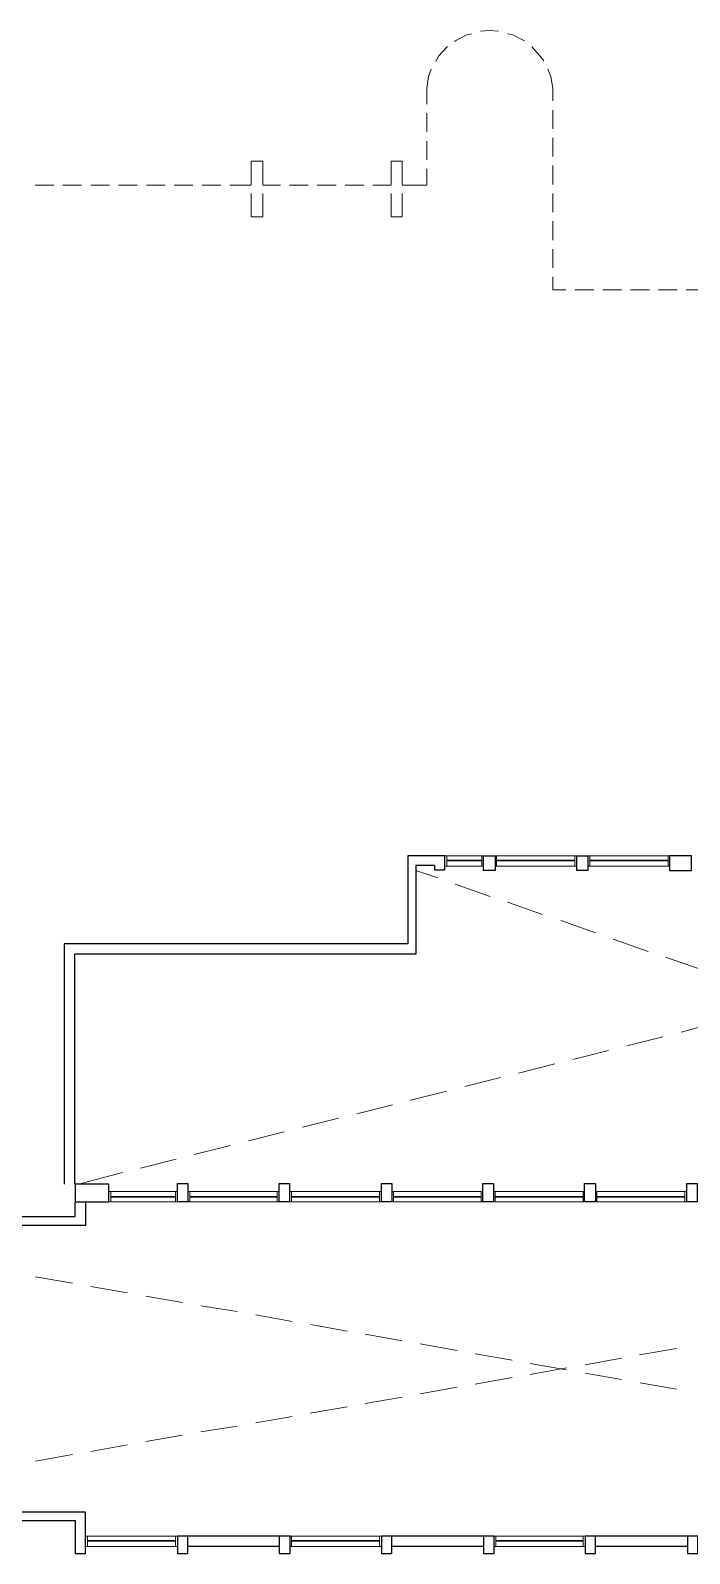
# Model space of a CAD drawing. Header units: millimetres. Extents: x 0 to 90.1, y 0 to 45.4.
# Drawn here: x 40.92 to 58.87, y 2.62 to 44.14 of the extents above; entities that cross this region are included whole.
import ezdxf

# ---------------------------------------------------------------- set-up
doc = ezdxf.new("R2010")
doc.units = ezdxf.units.MM
for name, color, linetype in [('PDF_014402$BL', 7, 'Continuous'), ('PDF_014402$BL-ABOVE', 7, 'Continuous'), ('PDF_014402$WA-COL', 7, 'Continuous'), ('PDF_014402$WA-EXT', 7, 'Continuous'), ('PDF_014402$WN', 7, 'Continuous')]:
    doc.layers.add(name, color=color, linetype=linetype)

msp = doc.modelspace()

# ---------------------------------------------------------------- linework, layer by layer
at = {"layer": 'PDF_014402$BL', "lineweight": 9}
for points in [[(53.265, 21.641), (52.207, 21.641)], [(55.804, 21.641), (53.582, 21.641)], [(58.325, 21.641), (56.104, 21.641)], [(51.414, 21.236), (52.013, 21.042)], [(52.207, 21.359), (53.265, 21.359)], [(53.582, 21.359), (55.804, 21.359)], [(56.104, 21.359), (58.325, 21.359)], [(52.489, 20.866), (53.441, 20.531)], [(53.917, 20.372), (54.869, 20.037)], [(55.363, 19.878), (56.315, 19.543)], [(56.791, 19.367), (57.744, 19.032)], [(58.22, 18.873), (59.189, 18.538)], [(58.643, 16.828), (59.613, 17.092)], [(57.162, 16.458), (58.149, 16.704)], [(55.698, 16.087), (56.668, 16.334)], [(54.217, 15.717), (55.204, 15.964)], [(52.754, 15.347), (53.723, 15.594)], [(51.272, 14.976), (52.26, 15.223)], [(49.809, 14.606), (50.779, 14.853)], [(48.328, 14.236), (49.315, 14.483)], [(45.383, 13.495), (46.371, 13.742)], [(46.864, 13.866), (47.834, 14.112)], [(43.92, 13.125), (44.89, 13.372)], [(42.227, 12.684), (43.426, 13.002)], [(44.925, 12.49), (43.056, 12.49)], [(47.693, 12.49), (45.207, 12.49)], [(50.479, 12.49), (47.975, 12.49)], [(53.247, 12.49), (50.761, 12.49)], [(56.016, 12.49), (53.529, 12.49)], [(58.801, 12.49), (56.315, 12.49)], [(43.056, 12.208), (44.925, 12.208)], [(45.207, 12.208), (47.693, 12.208)], [(47.975, 12.208), (50.479, 12.208)], [(50.761, 12.208), (53.247, 12.208)], [(53.529, 12.208), (56.016, 12.208)], [(56.315, 12.208), (58.801, 12.208)], [(41.063, 10.163), (42.068, 9.986)], [(42.562, 9.898), (43.567, 9.722)], [(44.061, 9.634), (45.066, 9.458)], [(45.56, 9.369), (46.547, 9.211)], [(47.058, 9.122), (48.046, 8.946)], [(48.557, 8.858), (49.544, 8.682)], [(50.038, 8.594), (51.043, 8.417)], [(51.537, 8.329), (52.542, 8.153)], [(53.036, 8.065), (54.041, 7.888)], [(56.033, 7.765), (57.021, 7.941)], [(57.514, 8.029), (58.519, 8.206)], [(54.534, 7.8), (55.522, 7.624)], [(54.534, 7.5), (55.522, 7.677)], [(56.033, 7.536), (57.021, 7.359)], [(51.537, 6.971), (52.542, 7.148)], [(53.036, 7.236), (54.041, 7.412)], [(57.532, 7.271), (58.519, 7.095)], [(50.038, 6.707), (51.043, 6.883)], [(47.058, 6.178), (48.046, 6.354)], [(48.539, 6.442), (49.544, 6.619)], [(44.061, 5.667), (45.066, 5.843)], [(45.56, 5.931), (46.547, 6.09)], [(42.562, 5.402), (43.567, 5.578)], [(41.063, 5.138), (42.068, 5.314)], [(44.925, 3.092), (42.421, 3.092)], [(50.479, 3.092), (47.993, 3.092)], [(56.033, 3.092), (53.547, 3.092)], [(42.421, 2.81), (44.925, 2.81)], [(47.993, 2.81), (50.479, 2.81)], [(53.547, 2.81), (56.033, 2.81)]]:
    msp.add_lwpolyline(points, dxfattribs=at)
at = {"layer": 'PDF_014402$BL-ABOVE', "lineweight": 9}
for points in [[(52.93, 44.052), (52.806, 44.017), (52.524, 43.876), (52.471, 43.841)], [(53.67, 44.123), (53.424, 44.14), (53.177, 44.123)], [(54.376, 43.858), (54.34, 43.876), (54.058, 44.017), (53.917, 44.052)], [(52.277, 43.699), (52.26, 43.682), (52.048, 43.453), (51.96, 43.294)], [(54.905, 43.312), (54.799, 43.453), (54.587, 43.682), (54.587, 43.699)], [(51.837, 43.082), (51.766, 42.888), (51.713, 42.571), (51.713, 42.13)], [(55.152, 42.218), (55.152, 42.571), (55.099, 42.888), (55.01, 43.082)], [(55.152, 41.971), (55.152, 41.46)], [(51.713, 41.883), (51.713, 41.372)], [(51.713, 41.125), (51.713, 40.614)], [(55.152, 41.213), (55.152, 40.702)], [(46.935, 39.944), (46.935, 40.579), (47.252, 40.579), (47.252, 39.944)], [(50.743, 39.944), (50.743, 40.579), (51.043, 40.579), (51.043, 39.944)], [(51.043, 39.926), (51.713, 39.926), (51.713, 40.367)], [(55.152, 40.455), (55.152, 39.944)], [(41.046, 39.926), (41.557, 39.926)], [(41.804, 39.926), (42.315, 39.926)], [(42.562, 39.926), (43.073, 39.926)], [(43.32, 39.926), (43.832, 39.926)], [(44.078, 39.926), (44.59, 39.926)], [(44.837, 39.926), (45.348, 39.926)], [(45.595, 39.926), (46.106, 39.926)], [(46.353, 39.926), (46.935, 39.926)], [(47.252, 39.926), (47.728, 39.926)], [(47.975, 39.926), (48.487, 39.926)], [(48.733, 39.926), (49.245, 39.926)], [(49.492, 39.926), (50.003, 39.926)], [(50.25, 39.926), (50.743, 39.926)], [(47.252, 39.697), (47.252, 39.062), (46.935, 39.062), (46.935, 39.697)], [(51.043, 39.697), (51.043, 39.062), (50.743, 39.062), (50.743, 39.697)], [(55.152, 39.697), (55.152, 39.186)], [(55.152, 38.939), (55.152, 38.427)], [(55.152, 38.181), (55.152, 37.669)], [(55.152, 37.422), (55.152, 37.07), (55.504, 37.07)], [(56.262, 37.07), (55.751, 37.07)], [(57.021, 37.07), (56.509, 37.07)], [(57.779, 37.07), (57.267, 37.07)], [(58.537, 37.07), (58.026, 37.07)], [(59.295, 37.07), (58.784, 37.07)]]:
    msp.add_lwpolyline(points, dxfattribs=at)
at = {"layer": 'PDF_014402$WA-COL', "lineweight": 25}
msp.add_lwpolyline([(51.925, 21.377), (51.925, 21.254), (52.207, 21.254), (52.207, 21.641)], dxfattribs=at)
for points in [[(53.265, 21.641), (53.582, 21.641), (53.582, 21.236), (53.265, 21.236)], [(55.804, 21.641), (56.104, 21.641), (56.104, 21.236), (55.804, 21.236)], [(58.925, 21.641), (58.325, 21.641), (58.325, 21.236), (58.925, 21.236)], [(42.139, 12.208), (43.056, 12.208), (43.056, 12.684), (42.139, 12.684)], [(44.925, 12.702), (45.207, 12.702), (45.207, 12.208), (44.925, 12.208)], [(47.693, 12.702), (47.975, 12.702), (47.975, 12.208), (47.693, 12.208)], [(50.479, 12.702), (50.761, 12.702), (50.761, 12.208), (50.479, 12.208)], [(53.247, 12.702), (53.529, 12.702), (53.529, 12.208), (53.247, 12.208)], [(56.016, 12.702), (56.315, 12.702), (56.315, 12.208), (56.016, 12.208)], [(58.801, 12.702), (59.084, 12.702), (59.084, 12.208), (58.801, 12.208)], [(45.207, 3.092), (44.925, 3.092), (44.925, 2.616), (45.207, 2.616)], [(47.993, 3.092), (47.693, 3.092), (47.693, 2.616), (47.993, 2.616)], [(50.761, 3.092), (50.479, 3.092), (50.479, 2.616), (50.761, 2.616)], [(53.547, 3.092), (53.265, 3.092), (53.265, 2.616), (53.547, 2.616)], [(56.315, 3.092), (56.033, 3.092), (56.033, 2.616), (56.315, 2.616)], [(59.101, 3.092), (58.819, 3.092), (58.819, 2.616), (59.101, 2.616)]]:
    msp.add_lwpolyline(points, close=True, dxfattribs=at)
at = {"layer": 'PDF_014402$WA-EXT', "lineweight": 25}
for points in [[(52.207, 21.641), (51.202, 21.641), (51.202, 19.243), (41.839, 19.243), (41.839, 18.961)], [(51.925, 21.377), (51.414, 21.377), (51.414, 18.961), (50.303, 18.961), (42.121, 18.961), (42.121, 12.684)], [(41.839, 19.243), (41.839, 12.684)], [(37.801, 12.49), (40.288, 12.49), (40.288, 12.684), (40.57, 12.684), (40.57, 11.803), (42.139, 11.803), (42.139, 12.208)], [(42.421, 12.208), (42.421, 11.556), (40.288, 11.556), (40.288, 12.208), (37.801, 12.208)], [(37.801, 2.81), (40.288, 2.81), (40.288, 2.616), (40.57, 2.616), (40.57, 3.515), (42.139, 3.515), (42.139, 2.616), (42.421, 2.616), (42.421, 3.745), (40.288, 3.745), (40.288, 3.092), (37.801, 3.092)], [(47.693, 3.092), (45.207, 3.092)], [(53.265, 3.092), (50.761, 3.092)], [(58.819, 3.092), (56.315, 3.092)], [(47.693, 2.81), (45.207, 2.81)], [(53.265, 2.81), (50.761, 2.81)], [(58.819, 2.81), (56.315, 2.81)]]:
    msp.add_lwpolyline(points, dxfattribs=at)
at = {"layer": 'PDF_014402$WN', "lineweight": 0}
for points in [[(52.207, 21.641), (52.207, 21.359)], [(52.26, 21.641), (52.26, 21.359)], [(53.212, 21.359), (53.212, 21.641)], [(53.265, 21.359), (53.265, 21.641)], [(53.582, 21.641), (53.582, 21.359)], [(53.618, 21.641), (53.618, 21.359)], [(55.751, 21.359), (55.751, 21.641)], [(55.804, 21.359), (55.804, 21.641)], [(56.104, 21.641), (56.104, 21.359)], [(56.157, 21.641), (56.157, 21.359)], [(58.29, 21.359), (58.29, 21.641)], [(58.325, 21.359), (58.325, 21.641)], [(52.26, 21.518), (53.212, 21.518)], [(52.26, 21.5), (53.212, 21.5)], [(53.618, 21.518), (55.751, 21.518)], [(53.618, 21.5), (55.751, 21.5)], [(56.157, 21.518), (58.29, 21.518)], [(56.157, 21.5), (58.29, 21.5)], [(43.056, 12.49), (43.056, 12.208)], [(43.109, 12.49), (43.109, 12.208)], [(44.872, 12.208), (44.872, 12.49)], [(44.925, 12.208), (44.925, 12.49)], [(45.207, 12.49), (45.207, 12.208)], [(45.26, 12.49), (45.26, 12.208)], [(47.64, 12.208), (47.64, 12.49)], [(47.693, 12.208), (47.693, 12.49)], [(47.975, 12.49), (47.975, 12.208)], [(48.028, 12.49), (48.028, 12.208)], [(50.426, 12.208), (50.426, 12.49)], [(50.479, 12.208), (50.479, 12.49)], [(50.761, 12.49), (50.761, 12.208)], [(50.814, 12.49), (50.814, 12.208)], [(53.194, 12.208), (53.194, 12.49)], [(53.247, 12.208), (53.247, 12.49)], [(53.529, 12.49), (53.529, 12.208)], [(53.582, 12.49), (53.582, 12.208)], [(55.98, 12.208), (55.98, 12.49)], [(56.016, 12.208), (56.016, 12.49)], [(56.315, 12.49), (56.315, 12.208)], [(56.351, 12.49), (56.351, 12.208)], [(58.749, 12.208), (58.749, 12.49)], [(58.801, 12.208), (58.801, 12.49)], [(43.109, 12.349), (44.872, 12.349)], [(43.109, 12.332), (44.872, 12.332)], [(45.26, 12.349), (47.64, 12.349)], [(45.26, 12.332), (47.64, 12.332)], [(48.028, 12.349), (50.426, 12.349)], [(48.028, 12.332), (50.426, 12.332)], [(50.814, 12.349), (53.194, 12.349)], [(50.814, 12.332), (53.194, 12.332)], [(53.582, 12.349), (55.98, 12.349)], [(53.582, 12.332), (55.98, 12.332)], [(56.351, 12.349), (58.749, 12.349)], [(56.351, 12.332), (58.749, 12.332)], [(42.421, 3.092), (42.421, 2.81)], [(42.474, 3.092), (42.474, 2.81)], [(42.474, 2.969), (44.872, 2.969)], [(42.474, 2.951), (44.872, 2.951)], [(44.872, 2.81), (44.872, 3.092)], [(44.925, 2.81), (44.925, 3.092)], [(47.993, 3.092), (47.993, 2.81)], [(48.028, 3.092), (48.028, 2.81)], [(48.028, 2.969), (50.426, 2.969)], [(48.028, 2.951), (50.426, 2.951)], [(50.426, 2.81), (50.426, 3.092)], [(50.479, 2.81), (50.479, 3.092)], [(53.547, 3.092), (53.547, 2.81)], [(53.6, 3.092), (53.6, 2.81)], [(53.6, 2.969), (55.98, 2.969)], [(53.6, 2.951), (55.98, 2.951)], [(55.98, 2.81), (55.98, 3.092)], [(56.033, 2.81), (56.033, 3.092)]]:
    msp.add_lwpolyline(points, dxfattribs=at)

doc.saveas('drawing.dxf')
